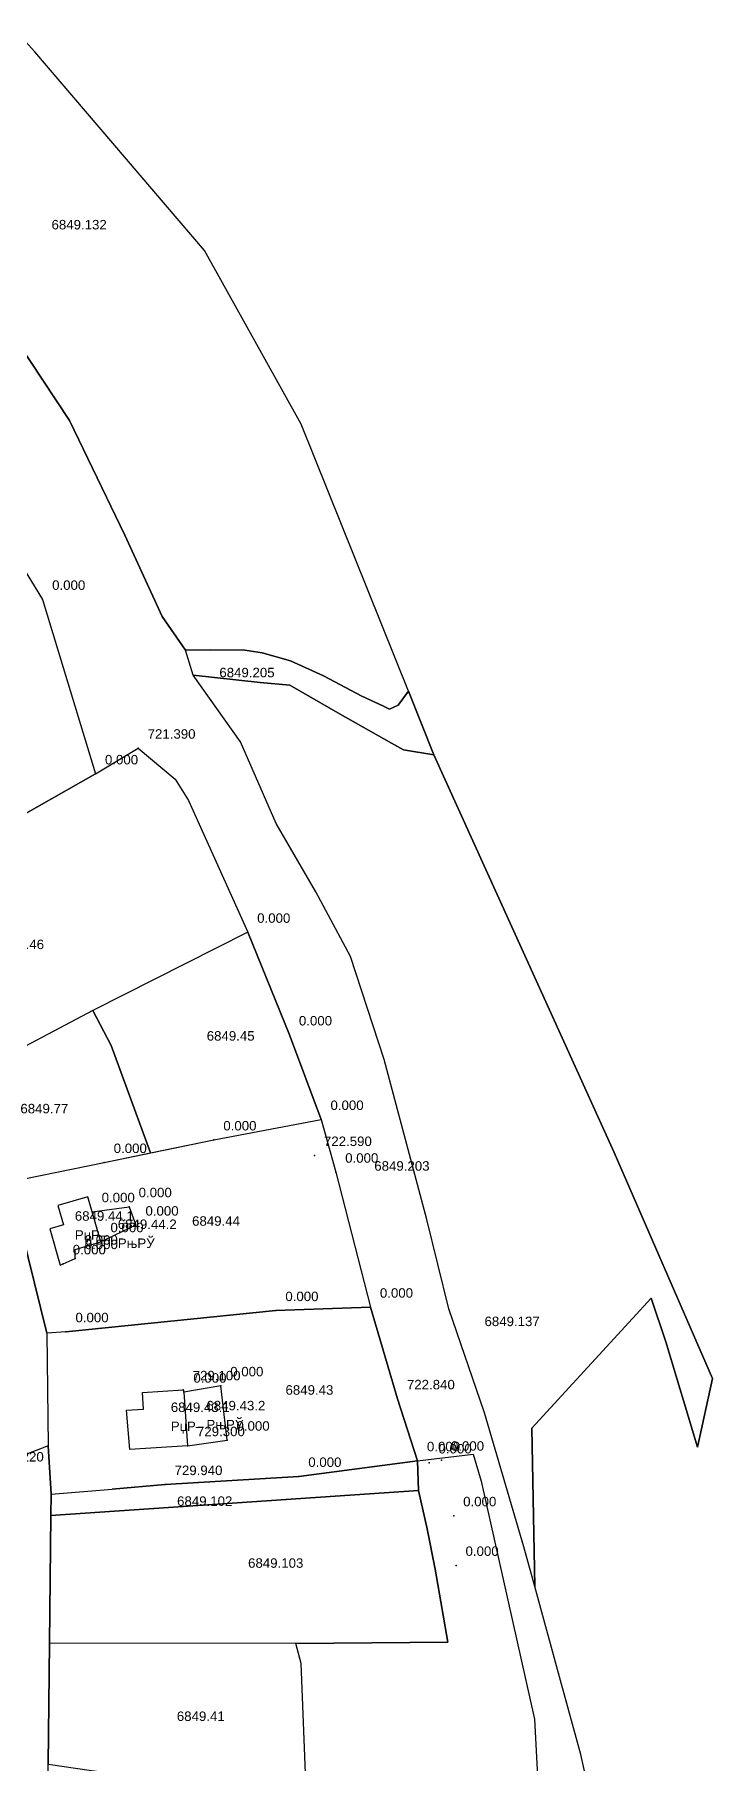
# Model space of a CAD drawing. Header units: metres. Extents: x 8504925 to 8509157, y 4588840 to 4591954.
# Drawn here: x 8506533.8 to 8506605.3, y 4589587.1 to 4589769.4 of the extents above; entities that cross this region are included whole.
import ezdxf

# ---------------------------------------------------------------- set-up
doc = ezdxf.new("R2010")
doc.units = ezdxf.units.M
for name, color, linetype in [('cad13', 30, 'Continuous'), ('cad144', 7, 'Continuous'), ('cad145', 7, 'Continuous'), ('cad146', 7, 'Continuous'), ('cad176', 7, 'Continuous'), ('cad_cont_1', 30, 'Continuous'), ('cad_cont_2', 7, 'Continuous'), ('cad_cont_3', 7, 'Continuous'), ('points', 1, 'Continuous'), ('texts', 7, 'Continuous')]:
    doc.layers.add(name, color=color, linetype=linetype)
doc.styles.get("Standard").update_dxf_attribs({"font": 'arial.ttf'})

msp = doc.modelspace()

# ---------------------------------------------------------------- linework, layer by layer
at = {"layer": 'cad13'}
for points in [[(8506539.85, 4589645.29), (8506539.381, 4589646.875), (8506536.216, 4589645.94), (8506536.812, 4589643.926), (8506535.373, 4589643.501), (8506536.481, 4589639.658), (8506538.07, 4589640.35), (8506538.059, 4589641.302), (8506540.78, 4589642.13)], [(8506539.85, 4589645.29), (8506543.75, 4589645.82), (8506544.47, 4589643.88), (8506540.78, 4589642.13)], [(8506540.78, 4589642.13), (8506539.85, 4589645.29)], [(8506549.9, 4589620.63), (8506543.813, 4589620.226), (8506543.481, 4589624.364), (8506545.277, 4589624.484), (8506545.16, 4589626.23), (8506549.45, 4589626.52), (8506549.52, 4589626.27)], [(8506549.9, 4589620.63), (8506554.07, 4589621.21), (8506553.41, 4589626.94), (8506549.52, 4589626.27)], [(8506549.52, 4589626.27), (8506549.9, 4589620.63)]]:
    msp.add_lwpolyline(points, dxfattribs=at)
at = {"layer": 'cad144'}
for points in [[(8506540.2, 4589691.45), (8506544.7, 4589694.16), (8506548.589, 4589690.895), (8506550.02, 4589688.662), (8506556.25, 4589674.75)], [(8506521.05, 4589680.61), (8506540.2, 4589691.45)], [(8506556.25, 4589674.75), (8506560.65, 4589663.93), (8506563.98, 4589655.02)], [(8506552.68, 4589652.86), (8506563.98, 4589655.02)], [(8506541.12, 4589650.48), (8506552.68, 4589652.86)], [(8506531.134, 4589648.429), (8506541.12, 4589650.48)], [(8506565.53, 4589649.46), (8506569.19, 4589635.23)], [(8506537.09, 4589632.64), (8506559.22, 4589634.87), (8506569.19, 4589635.23)], [(8506569.19, 4589635.23), (8506572.04, 4589625.57), (8506574.15, 4589619.04)], [(8506574.15, 4589619.04), (8506561.64, 4589617.39), (8506547.54, 4589616.53), (8506541.966, 4589616.054)]]:
    msp.add_lwpolyline(points, dxfattribs=at)
at = {"layer": 'cad145'}
msp.add_lwpolyline([(8506556.25, 4589674.75), (8506539.915, 4589666.504)], dxfattribs=at)
at = {"layer": 'cad146'}
for points in [[(8506549.677, 4589704.506), (8506547.233, 4589708.035), (8506543.306, 4589716.633), (8506537.462, 4589728.721), (8506531.841, 4589737.227), (8506524.835, 4589746.43), (8506519.245, 4589752.897), (8506512.368, 4589743.939), (8506510.25, 4589741.316)], [(8506519.76, 4589732.16), (8506526.32, 4589723.36), (8506534.63, 4589709.85), (8506540.2, 4589691.45)], [(8506573.202, 4589700.186), (8506572.128, 4589698.699), (8506571.21, 4589698.291), (8506570.495, 4589698.615), (8506568.3, 4589699.641), (8506564.235, 4589701.803), (8506560.776, 4589703.365), (8506557.761, 4589704.221), (8506555.952, 4589704.481), (8506552.341, 4589704.512), (8506549.677, 4589704.506)], [(8506550.497, 4589701.871), (8506549.677, 4589704.506)], [(8506550.497, 4589701.871), (8506557.563, 4589701.1), (8506560.685, 4589700.791), (8506566.015, 4589697.764), (8506571.397, 4589694.682), (8506572.679, 4589693.996), (8506575.893, 4589693.447)], [(8506586.52, 4589605.77), (8506585.382, 4589609.971), (8506581.216, 4589624.086), (8506577.474, 4589635.063), (8506575.151, 4589644.475), (8506570.644, 4589661.328), (8506567.104, 4589672.186), (8506563.431, 4589679.012), (8506559.27, 4589686.236), (8506555.505, 4589694.834), (8506550.497, 4589701.871)], [(8506540.2, 4589691.45), (8506523.39, 4589681.93)], [(8506539.915, 4589666.504), (8506523.243, 4589657.684), (8506510.622, 4589676.414), (8506510.066, 4589677.24)], [(8506546.001, 4589651.487), (8506541.858, 4589662.811), (8506539.915, 4589666.504)], [(8506563.98, 4589655.02), (8506565.53, 4589649.46)], [(8506541.12, 4589650.48), (8506546.001, 4589651.487)], [(8506546.001, 4589651.487), (8506552.68, 4589652.86)], [(8506531.134, 4589648.429), (8506535.064, 4589632.478)], [(8506537.09, 4589632.64), (8506535.064, 4589632.478)], [(8506535.064, 4589632.478), (8506535.218, 4589620.6)], [(8506535.218, 4589620.6), (8506528.667, 4589618.085)], [(8506535.218, 4589620.6), (8506535.532, 4589615.504)], [(8506574.15, 4589619.04), (8506580.034, 4589619.723), (8506580.862, 4589616.9), (8506586.476, 4589591.803), (8506587.611, 4589570.451), (8506587.268, 4589563.172), (8506584.236, 4589546.1)], [(8506574.269, 4589615.889), (8506574.15, 4589619.04)], [(8506574.269, 4589615.889), (8506535.507, 4589613.287)], [(8506535.532, 4589615.504), (8506535.507, 4589613.287)], [(8506535.532, 4589615.504), (8506541.966, 4589616.054)], [(8506561.312, 4589599.783), (8506577.343, 4589599.906), (8506576.015, 4589607.598), (8506575.177, 4589611.852), (8506574.269, 4589615.889)], [(8506535.507, 4589613.287), (8506535.351, 4589599.797)], [(8506535.351, 4589599.797), (8506535.202, 4589587.051)], [(8506561.312, 4589599.783), (8506535.351, 4589599.797)], [(8506562.446, 4589583.424), (8506561.891, 4589597.654), (8506561.312, 4589599.783)]]:
    msp.add_lwpolyline(points, dxfattribs=at)
at = {"layer": 'cad176'}
for points in [[(8506573.202, 4589700.186), (8506561.893, 4589728.307), (8506551.689, 4589746.643), (8506533.799, 4589767.588), (8506519.244, 4589783.627), (8506517.223, 4589785.749)], [(8506575.893, 4589693.447), (8506573.202, 4589700.186)], [(8506586.52, 4589605.77), (8506586.221, 4589622.47), (8506598.789, 4589636.18), (8506600.35, 4589631.58), (8506603.689, 4589620.463), (8506605.252, 4589627.721), (8506594.893, 4589651.533), (8506575.893, 4589693.447)], [(8506593.17, 4589567.42), (8506593.74, 4589572.23), (8506594.211, 4589575.29), (8506591.381, 4589588.08), (8506589.221, 4589595.89), (8506586.52, 4589605.77)]]:
    msp.add_lwpolyline(points, dxfattribs=at)
at = {"layer": 'cad_cont_1'}
for points in [[(8506540.78, 4589642.13), (8506539.85, 4589645.29), (8506539.85, 4589645.29), (8506539.381, 4589646.875), (8506536.216, 4589645.94), (8506536.812, 4589643.926), (8506535.373, 4589643.501), (8506536.481, 4589639.658), (8506538.07, 4589640.35), (8506538.059, 4589641.302), (8506540.78, 4589642.13)], [(8506540.78, 4589642.13), (8506539.85, 4589645.29), (8506539.85, 4589645.29), (8506543.75, 4589645.82), (8506544.47, 4589643.88), (8506540.78, 4589642.13)], [(8506549.52, 4589626.27), (8506549.9, 4589620.63), (8506549.9, 4589620.63), (8506543.813, 4589620.226), (8506543.481, 4589624.364), (8506545.277, 4589624.484), (8506545.16, 4589626.23), (8506549.45, 4589626.52), (8506549.52, 4589626.27)], [(8506549.52, 4589626.27), (8506549.9, 4589620.63), (8506549.9, 4589620.63), (8506554.07, 4589621.21), (8506553.41, 4589626.94), (8506549.52, 4589626.27)]]:
    msp.add_lwpolyline(points, dxfattribs=at)
at = {"layer": 'cad_cont_2'}
for points in [[(8506531.841, 4589737.227), (8506537.462, 4589728.721), (8506543.306, 4589716.633), (8506547.233, 4589708.035), (8506549.677, 4589704.506), (8506549.677, 4589704.506), (8506552.341, 4589704.512), (8506555.952, 4589704.481), (8506557.761, 4589704.221), (8506560.776, 4589703.365), (8506564.235, 4589701.803), (8506568.3, 4589699.641), (8506570.495, 4589698.615), (8506571.21, 4589698.291), (8506572.128, 4589698.699), (8506573.202, 4589700.186), (8506573.202, 4589700.186), (8506561.893, 4589728.307), (8506551.689, 4589746.643), (8506533.799, 4589767.588), (8506519.244, 4589783.627)], [(8506594.211, 4589575.29), (8506591.381, 4589588.08), (8506589.221, 4589595.89), (8506586.52, 4589605.77), (8506586.52, 4589605.77), (8506585.382, 4589609.971), (8506581.216, 4589624.086), (8506577.474, 4589635.063), (8506575.151, 4589644.475), (8506570.644, 4589661.328), (8506567.104, 4589672.186), (8506563.431, 4589679.012), (8506559.27, 4589686.236), (8506555.505, 4589694.834), (8506550.497, 4589701.871), (8506550.497, 4589701.871), (8506549.677, 4589704.506), (8506549.677, 4589704.506), (8506547.233, 4589708.035), (8506543.306, 4589716.633), (8506537.462, 4589728.721), (8506531.841, 4589737.227)], [(8506526.32, 4589723.36), (8506534.63, 4589709.85), (8506540.2, 4589691.45), (8506540.2, 4589691.45), (8506523.39, 4589681.93)], [(8506526.32, 4589723.36), (8506534.63, 4589709.85), (8506540.2, 4589691.45), (8506540.2, 4589691.45), (8506544.7, 4589694.16), (8506548.589, 4589690.895), (8506550.02, 4589688.662), (8506556.25, 4589674.75), (8506556.25, 4589674.75), (8506560.65, 4589663.93), (8506563.98, 4589655.02), (8506563.98, 4589655.02), (8506565.53, 4589649.46), (8506565.53, 4589649.46), (8506569.19, 4589635.23), (8506569.19, 4589635.23), (8506572.04, 4589625.57), (8506574.15, 4589619.04), (8506574.15, 4589619.04), (8506580.034, 4589619.723), (8506580.862, 4589616.9), (8506586.476, 4589591.803), (8506587.611, 4589570.451)], [(8506550.497, 4589701.871), (8506549.677, 4589704.506), (8506549.677, 4589704.506), (8506552.341, 4589704.512), (8506555.952, 4589704.481), (8506557.761, 4589704.221), (8506560.776, 4589703.365), (8506564.235, 4589701.803), (8506568.3, 4589699.641), (8506570.495, 4589698.615), (8506571.21, 4589698.291), (8506572.128, 4589698.699), (8506573.202, 4589700.186), (8506573.202, 4589700.186), (8506575.893, 4589693.447), (8506575.893, 4589693.447), (8506572.679, 4589693.996), (8506571.397, 4589694.682), (8506566.015, 4589697.764), (8506560.685, 4589700.791), (8506557.563, 4589701.1), (8506550.497, 4589701.871)], [(8506550.497, 4589701.871), (8506557.563, 4589701.1), (8506560.685, 4589700.791), (8506566.015, 4589697.764), (8506571.397, 4589694.682), (8506572.679, 4589693.996), (8506575.893, 4589693.447), (8506575.893, 4589693.447), (8506594.893, 4589651.533), (8506605.252, 4589627.721), (8506603.689, 4589620.463), (8506600.35, 4589631.58), (8506598.789, 4589636.18), (8506586.221, 4589622.47), (8506586.52, 4589605.77), (8506586.52, 4589605.77), (8506585.382, 4589609.971), (8506581.216, 4589624.086), (8506577.474, 4589635.063), (8506575.151, 4589644.475), (8506570.644, 4589661.328), (8506567.104, 4589672.186), (8506563.431, 4589679.012), (8506559.27, 4589686.236), (8506555.505, 4589694.834), (8506550.497, 4589701.871)], [(8506539.915, 4589666.504), (8506523.243, 4589657.684), (8506510.622, 4589676.414), (8506510.066, 4589677.24), (8506510.066, 4589677.24), (8506517.6, 4589683.07), (8506517.6, 4589683.07), (8506521.05, 4589680.61), (8506521.05, 4589680.61), (8506523.39, 4589681.93), (8506523.39, 4589681.93), (8506540.2, 4589691.45), (8506540.2, 4589691.45), (8506544.7, 4589694.16), (8506548.589, 4589690.895), (8506550.02, 4589688.662), (8506556.25, 4589674.75), (8506556.25, 4589674.75), (8506539.915, 4589666.504)], [(8506509.41, 4589676.73), (8506511.511, 4589673.188), (8506513.382, 4589670.279), (8506513.886, 4589669.643), (8506518.425, 4589661.981), (8506525.681, 4589650.764), (8506525.681, 4589650.764), (8506528.308, 4589651.695), (8506531.134, 4589648.429), (8506531.134, 4589648.429), (8506541.12, 4589650.48), (8506541.12, 4589650.48), (8506546.001, 4589651.487), (8506546.001, 4589651.487), (8506541.858, 4589662.811), (8506539.915, 4589666.504), (8506539.915, 4589666.504), (8506523.243, 4589657.684), (8506510.622, 4589676.414), (8506510.066, 4589677.24), (8506510.066, 4589677.24), (8506509.41, 4589676.73)], [(8506556.25, 4589674.75), (8506539.915, 4589666.504), (8506539.915, 4589666.504), (8506541.858, 4589662.811), (8506546.001, 4589651.487), (8506546.001, 4589651.487), (8506552.68, 4589652.86), (8506552.68, 4589652.86), (8506563.98, 4589655.02), (8506563.98, 4589655.02), (8506560.65, 4589663.93), (8506556.25, 4589674.75)], [(8506531.134, 4589648.429), (8506541.12, 4589650.48), (8506541.12, 4589650.48), (8506546.001, 4589651.487), (8506546.001, 4589651.487), (8506552.68, 4589652.86), (8506552.68, 4589652.86), (8506563.98, 4589655.02), (8506563.98, 4589655.02), (8506565.53, 4589649.46), (8506565.53, 4589649.46), (8506569.19, 4589635.23), (8506569.19, 4589635.23), (8506559.22, 4589634.87), (8506537.09, 4589632.64), (8506537.09, 4589632.64), (8506535.064, 4589632.478), (8506535.064, 4589632.478), (8506531.134, 4589648.429)], [(8506517.18, 4589624.6), (8506509, 4589644.51), (8506509, 4589644.51), (8506525.681, 4589650.764), (8506525.681, 4589650.764), (8506528.308, 4589651.695), (8506531.134, 4589648.429), (8506531.134, 4589648.429), (8506535.064, 4589632.478), (8506535.064, 4589632.478), (8506535.218, 4589620.6), (8506535.218, 4589620.6), (8506528.667, 4589618.085), (8506528.667, 4589618.085), (8506527.29, 4589617.76), (8506527.29, 4589617.76), (8506519.39, 4589615.79), (8506519.39, 4589615.79), (8506518.66, 4589619.82), (8506518.66, 4589619.82), (8506517.18, 4589624.6)], [(8506537.09, 4589632.64), (8506535.064, 4589632.478), (8506535.064, 4589632.478), (8506535.218, 4589620.6), (8506535.218, 4589620.6), (8506535.532, 4589615.504), (8506535.532, 4589615.504), (8506541.966, 4589616.054), (8506541.966, 4589616.054), (8506547.54, 4589616.53), (8506561.64, 4589617.39), (8506574.15, 4589619.04), (8506574.15, 4589619.04), (8506572.04, 4589625.57), (8506569.19, 4589635.23), (8506569.19, 4589635.23), (8506559.22, 4589634.87), (8506537.09, 4589632.64)], [(8506527.29, 4589617.76), (8506519.39, 4589615.79), (8506519.39, 4589615.79), (8506520.61, 4589593.98), (8506520.03, 4589581.2), (8506520.03, 4589581.2), (8506521.551, 4589581.104), (8506521.551, 4589581.104), (8506535.124, 4589580.286), (8506535.124, 4589580.286), (8506535.202, 4589587.051), (8506535.202, 4589587.051), (8506535.351, 4589599.797), (8506535.351, 4589599.797), (8506535.507, 4589613.287), (8506535.507, 4589613.287), (8506535.532, 4589615.504), (8506535.532, 4589615.504), (8506535.218, 4589620.6), (8506535.218, 4589620.6), (8506528.667, 4589618.085), (8506528.667, 4589618.085), (8506527.29, 4589617.76)], [(8506574.269, 4589615.889), (8506535.507, 4589613.287), (8506535.507, 4589613.287), (8506535.532, 4589615.504), (8506535.532, 4589615.504), (8506541.966, 4589616.054), (8506541.966, 4589616.054), (8506547.54, 4589616.53), (8506561.64, 4589617.39), (8506574.15, 4589619.04), (8506574.15, 4589619.04), (8506574.269, 4589615.889)], [(8506561.312, 4589599.783), (8506577.343, 4589599.906), (8506576.015, 4589607.598), (8506575.177, 4589611.852), (8506574.269, 4589615.889), (8506574.269, 4589615.889), (8506574.15, 4589619.04), (8506574.15, 4589619.04), (8506580.034, 4589619.723), (8506580.862, 4589616.9), (8506586.476, 4589591.803), (8506587.611, 4589570.451)], [(8506561.312, 4589599.783), (8506535.351, 4589599.797), (8506535.351, 4589599.797), (8506535.507, 4589613.287), (8506535.507, 4589613.287), (8506574.269, 4589615.889), (8506574.269, 4589615.889), (8506575.177, 4589611.852), (8506576.015, 4589607.598), (8506577.343, 4589599.906), (8506561.312, 4589599.783)], [(8506535.351, 4589599.797), (8506535.202, 4589587.051), (8506535.202, 4589587.051), (8506539.77, 4589586.379), (8506539.77, 4589586.379), (8506562.446, 4589583.424), (8506562.446, 4589583.424), (8506561.891, 4589597.654), (8506561.312, 4589599.783), (8506561.312, 4589599.783), (8506535.351, 4589599.797)], [(8506562.446, 4589583.424), (8506561.891, 4589597.654), (8506561.312, 4589599.783)]]:
    msp.add_lwpolyline(points, dxfattribs=at)
at = {"layer": 'cad_cont_3'}
msp.add_lwpolyline([(8506594.211, 4589575.29), (8506591.381, 4589588.08), (8506589.221, 4589595.89), (8506586.52, 4589605.77), (8506586.52, 4589605.77), (8506586.221, 4589622.47), (8506598.789, 4589636.18), (8506600.35, 4589631.58), (8506603.689, 4589620.463), (8506605.252, 4589627.721), (8506594.893, 4589651.533), (8506575.893, 4589693.447), (8506575.893, 4589693.447), (8506573.202, 4589700.186), (8506573.202, 4589700.186), (8506561.893, 4589728.307), (8506551.689, 4589746.643), (8506533.799, 4589767.588), (8506519.244, 4589783.627)], dxfattribs=at)
at = {"layer": 'points'}
for p in [(8506534.63, 4589709.85), (8506544.7, 4589694.16), (8506540.2, 4589691.45), (8506556.25, 4589674.75), (8506560.65, 4589663.93), (8506563.98, 4589655.02), (8506552.68, 4589652.86), (8506563.29, 4589651.22), (8506541.12, 4589650.48), (8506565.53, 4589649.46), (8506543.75, 4589645.82), (8506539.85, 4589645.29), (8506544.47, 4589643.88), (8506540.78, 4589642.13), (8506538.06, 4589640.82), (8506538.07, 4589640.35), (8506536.8, 4589639.8), (8506559.22, 4589634.87), (8506569.19, 4589635.23), (8506537.09, 4589632.64), (8506549.45, 4589626.52), (8506549.52, 4589626.27), (8506553.41, 4589626.94), (8506572.04, 4589625.57), (8506549.9, 4589620.63), (8506554.07, 4589621.21), (8506574.15, 4589619.04), (8506575.37, 4589618.81), (8506576.68, 4589619.1), (8506547.54, 4589616.53), (8506561.64, 4589617.39), (8506577.97, 4589613.24), (8506578.22, 4589608.01)]:
    msp.add_point(p, dxfattribs=at)

# ---------------------------------------------------------------- texts
at = {"layer": 'cad_cont_1'}
for s, p in [('6849.44.1', (8506538.025, 4589644.344)), ('6849.44.2', (8506542.554, 4589643.474)), ('6849.43.1', (8506548.142, 4589624.178)), ('6849.43.2', (8506551.898, 4589624.354))]:
    msp.add_text(s, height=1, dxfattribs=at).set_placement(p)
at = {"layer": 'cad_cont_2'}
for s, p in [('6849.132', (8506535.567, 4589748.85)), ('6849.205', (8506553.261, 4589701.633)), ('6849.46', (8506529.731, 4589672.98)), ('6849.45', (8506551.931, 4589663.33)), ('6849.77', (8506532.284, 4589655.665)), ('6849.203', (8506569.599, 4589649.619)), ('6849.44', (8506550.386, 4589643.816)), ('6849.137', (8506581.22, 4589633.236)), ('6849.43', (8506560.236, 4589626.002)), ('6849.102', (8506548.807, 4589614.285)), ('6849.103', (8506556.293, 4589607.758)), ('6849.41', (8506548.78, 4589591.609))]:
    msp.add_text(s, height=1, dxfattribs=at).set_placement(p)
at = {"layer": 'points'}
for s, p in [('0.000', (8506535.63, 4589710.85)), ('721.390', (8506545.7, 4589695.16)), ('0.000', (8506541.2, 4589692.45)), ('0.000', (8506557.25, 4589675.75)), ('0.000', (8506561.65, 4589664.93)), ('0.000', (8506564.98, 4589656.02)), ('0.000', (8506553.68, 4589653.86)), ('722.590', (8506564.29, 4589652.22)), ('0.000', (8506542.12, 4589651.48)), ('0.000', (8506566.53, 4589650.46)), ('0.000', (8506544.75, 4589646.82)), ('0.000', (8506540.85, 4589646.29)), ('0.000', (8506545.47, 4589644.88)), ('0.000', (8506541.78, 4589643.13)), ('0.000', (8506539.06, 4589641.82)), ('0.000', (8506539.07, 4589641.35)), ('0.000', (8506537.8, 4589640.8)), ('0.000', (8506560.22, 4589635.87)), ('0.000', (8506570.19, 4589636.23)), ('0.000', (8506538.09, 4589633.64)), ('729.100', (8506550.45, 4589627.52)), ('0.000', (8506550.52, 4589627.27)), ('0.000', (8506554.41, 4589627.94)), ('722.840', (8506573.04, 4589626.57)), ('729.300', (8506550.9, 4589621.63)), ('0.000', (8506555.07, 4589622.21)), ('0.000', (8506575.15, 4589620.04)), ('0.000', (8506576.37, 4589619.81)), ('0.000', (8506577.68, 4589620.1)), ('735.220', (8506529.7, 4589618.96)), ('729.940', (8506548.54, 4589617.53)), ('0.000', (8506562.64, 4589618.39)), ('0.000', (8506578.97, 4589614.24)), ('0.000', (8506579.22, 4589609.01))]:
    msp.add_text(s, height=1, dxfattribs=at).set_placement(p)
at = {"layer": 'texts'}
for s, p in [('РџР–', (8506538.025, 4589642.344)), ('РњРЎ', (8506542.554, 4589641.474)), ('РџР–', (8506548.142, 4589622.178)), ('РњРЎ', (8506551.898, 4589622.354))]:
    msp.add_text(s, height=1, dxfattribs=at).set_placement(p)

doc.saveas('drawing.dxf')
